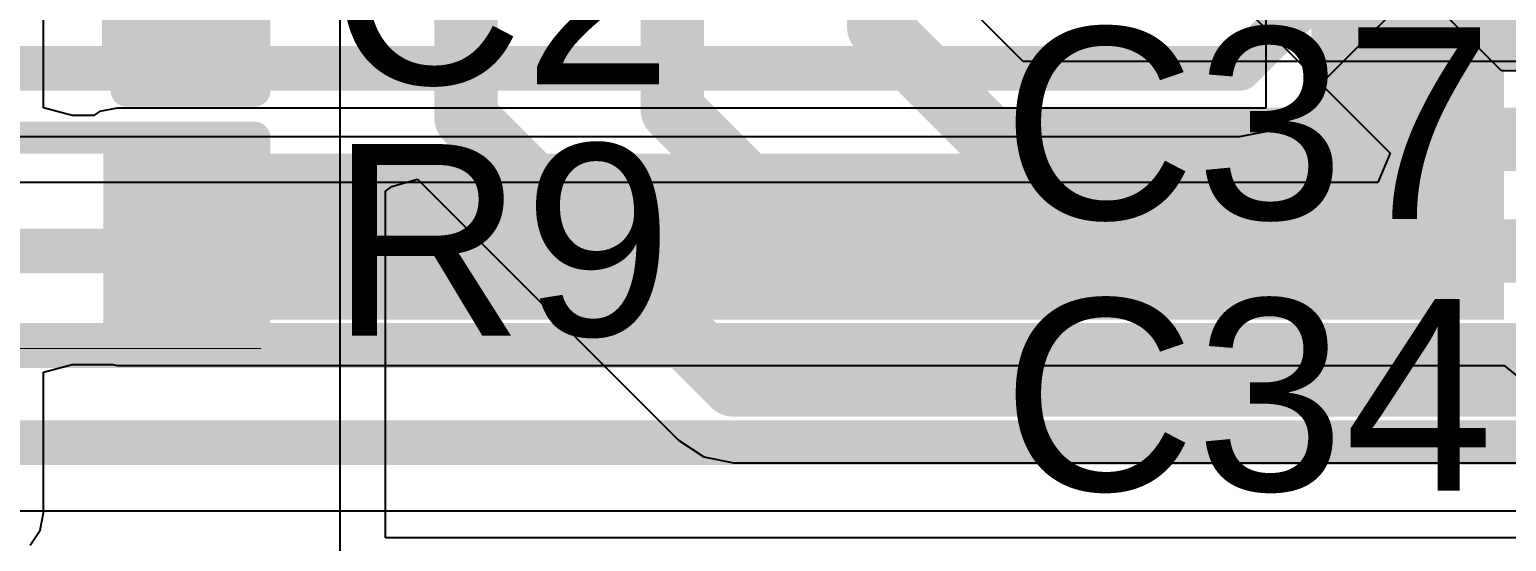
# Model space of a CAD drawing. Header units: inches. Extents: x -3 to 488, y -11 to 93.
# Drawn here: x 75.49 to 81.36, y 8.48 to 10.51 of the extents above; entities that cross this region are included whole.
import ezdxf

# ---------------------------------------------------------------- set-up
doc = ezdxf.new("R2010")
doc.units = ezdxf.units.IN
for name, color, linetype in [('Bottom Layer', 5, 'Continuous'), ('Layer 1', 16, 'Continuous'), ('Layer 2', 76, 'Continuous'), ('Top Layer', 1, 'Continuous'), ('Top Overlay', 2, 'Continuous'), ('Top Paste', 8, 'Continuous'), ('Top Solder', 216, 'Continuous')]:
    doc.layers.add(name, color=color, linetype=linetype)
doc.styles.add('Arial', font='', dxfattribs={"height": 0.2})
doc.styles.get('Arial').set_extended_font_data('Arial')

msp = doc.modelspace()

# ---------------------------------------------------------------- hatches: boundary and pattern name
at = {"layer": 'Top Layer'}
for points in [[(80.5875, 10.3575), (82.3166, 10.3575), (82.3166, 11.4602), (80.5875, 11.4602)], [(80.5875, 9.3605), (81.3529, 9.3605), (81.3529, 11.4602), (80.5875, 11.4602)], [(75.8411, 10.3605), (75.8411, 10.9955), (76.2983, 10.9955), (76.2983, 10.3605)], [(75.8411, 9.3605), (81.3529, 9.3605), (81.3529, 10.0209), (75.8411, 10.0209)], [(75.8411, 9.3605), (75.8411, 9.9955), (76.2983, 9.9955), (76.2983, 9.3605)]]:
    msp.add_hatch(color=1, dxfattribs=at).paths.add_polyline_path(points)
at = {"layer": 'Top Paste'}
for points in [[(75.8411, 10.3605), (75.8411, 10.9955), (76.2983, 10.9955), (76.2983, 10.3605)], [(75.8411, 9.3605), (75.8411, 9.9955), (76.2983, 9.9955), (76.2983, 9.3605)]]:
    msp.add_hatch(color=8, dxfattribs=at).paths.add_polyline_path(points)
at = {"layer": 'Top Solder'}
for points in [[(75.7811, 10.3005), (75.7811, 11.0555), (76.3583, 11.0555), (76.3583, 10.3005)], [(75.7861, 9.3055), (75.7861, 10.0505), (76.3533, 10.0505), (76.3533, 9.3055)]]:
    msp.add_hatch(color=216, dxfattribs=at).paths.add_polyline_path(points)

# ---------------------------------------------------------------- linework, layer by layer
at = {"layer": 'Bottom Layer'}
for p, q in [((80.494, 10.1682), (81.0598, 10.734)), ((80.4058, 10.1093), (80.494, 10.1682)), ((80.3017, 10.0886), (80.4058, 10.1093)), ((72.793, 10.0886), (80.3017, 10.0886))]:
    msp.add_line(p, q, dxfattribs=at)
for points in [[(80.3017, 10.3605, 0.1778, 0.1778, 0), (80.8675, 10.9263, 0.1778, 0.1778, 0)], [(72.3892, 10.3605, 0.1778, 0.1778, 0), (80.3017, 10.3605, 0.1778, 0.1778, 0)]]:
    msp.add_lwpolyline(points, format="xyseb", dxfattribs=at)
msp.add_lwpolyline([(80.2573, 10.3605, 0.0889, 0.0889, 1), (80.3462, 10.3605, 0.0889, 0.0889, 1)], format="xyseb", close=True, dxfattribs=at)
msp.add_lwpolyline([(80.2573, 10.3605, 0.0889, 0.0889, 1), (80.3462, 10.3605, 0.0889, 0.0889, 1)], format="xyseb", close=True, dxfattribs=at)
at = {"layer": 'Layer 1'}
for p, q in [((81.3427, 10.3501), (79.7052, 11.9876)), ((79.3597, 11.564), (80.9, 10.0236)), ((87.0442, 10.3501), (81.3427, 10.3501)), ((80.9, 10.0236), (80.8514, 9.9063)), ((80.8514, 9.9063), (72.7903, 9.9063)), ((71.2088, 8.6005), (86.5888, 8.6005))]:
    msp.add_line(p, q, dxfattribs=at)
for points in [[(79.2274, 12.0808, 0.1778, 0.1778, 0), (81.23, 10.0782, 0.1778, 0.1778, 0)], [(81.23, 10.0782, 0.1778, 0.1778, 0), (87.1568, 10.0782, 0.1778, 0.1778, 0)], [(71.4525, 9.6344, 0.1778, 0.1778, 0), (97.4064, 9.6344, 0.1778, 0.1778, 0)], [(71.3257, 9.2583, 0.1778, 0.1778, 0), (97.8318, 9.2583, 0.1778, 0.1778, 0)], [(71.2088, 8.8724, 0.1778, 0.1778, 0), (97.9487, 8.8724, 0.1778, 0.1778, 0)]]:
    msp.add_lwpolyline(points, format="xyseb", dxfattribs=at)
msp.add_lwpolyline([(81.1856, 10.0782, 0.0889, 0.0889, 1), (81.2745, 10.0782, 0.0889, 0.0889, 1)], format="xyseb", close=True, dxfattribs=at)
msp.add_lwpolyline([(81.1856, 10.0782, 0.0889, 0.0889, 1), (81.2745, 10.0782, 0.0889, 0.0889, 1)], format="xyseb", close=True, dxfattribs=at)
at = {"layer": 'Layer 2'}
for p, q in [((76.7262, 11.6442), (76.7262, 9.8723)), ((79.4421, 10.3877), (79.177, 10.6528)), ((87.9875, 10.3877), (79.4421, 10.3877)), ((76.9326, 9.8906), (77.0345, 9.92)), ((77.0345, 9.92), (78.0723, 8.8821)), ((76.7262, 9.8723), (76.7262, 8.3119)), ((76.9075, 9.8723), (76.9326, 9.8906)), ((76.9075, 8.4932), (76.9075, 9.8723)), ((78.0723, 8.8821), (78.1727, 8.8151)), ((78.1727, 8.8151), (78.2911, 8.7915)), ((78.2911, 8.7915), (78.2911, 8.7915)), ((78.2911, 8.7915), (93.0769, 8.7915)), ((86.3336, 8.4932), (76.9075, 8.4932))]:
    msp.add_line(p, q, dxfattribs=at)
for points in [[(77.2274, 10.1647, 0.2515, 0.2515, 0), (77.2274, 11.1225, 0.2515, 0.2515, 0)], [(78.0475, 10.1949, 0.2515, 0.2515, 0), (78.0475, 11.1225, 0.2515, 0.2515, 0)], [(78.8675, 10.5246, 0.2515, 0.2515, 0), (78.8675, 11.1225, 0.2515, 0.2515, 0)], [(78.8675, 10.5246, 0.2515, 0.2515, 0), (79.3139, 10.0782, 0.2515, 0.2515, 0)], [(77.2274, 10.1647, 0.2515, 0.2515, 0), (78.2911, 9.101, 0.2515, 0.2515, 0)], [(78.0475, 10.1949, 0.2515, 0.2515, 0), (78.608, 9.6344, 0.2515, 0.2515, 0)], [(79.3139, 10.0782, 0.2515, 0.2515, 0), (88.6479, 10.0782, 0.2515, 0.2515, 0)], [(78.608, 9.6344, 0.2515, 0.2515, 0), (88.8111, 9.6344, 0.2515, 0.2515, 0)], [(78.2911, 9.101, 0.2515, 0.2515, 0), (93.0769, 9.101, 0.2515, 0.2515, 0)]]:
    msp.add_lwpolyline(points, format="xyseb", dxfattribs=at)
for points in [[(78.8047, 10.5246, 0.1257, 0.1257, 1), (78.9304, 10.5246, 0.1257, 0.1257, 1)], [(78.8047, 10.5246, 0.1257, 0.1257, 1), (78.9304, 10.5246, 0.1257, 0.1257, 1)], [(77.1645, 10.1647, 0.1257, 0.1257, 1), (77.2903, 10.1647, 0.1257, 0.1257, 1)], [(77.1645, 10.1647, 0.1257, 0.1257, 1), (77.2903, 10.1647, 0.1257, 0.1257, 1)], [(77.9846, 10.1949, 0.1257, 0.1257, 1), (78.1103, 10.1949, 0.1257, 0.1257, 1)], [(77.9846, 10.1949, 0.1257, 0.1257, 1), (78.1103, 10.1949, 0.1257, 0.1257, 1)], [(79.251, 10.0782, 0.1257, 0.1257, 1), (79.3768, 10.0782, 0.1257, 0.1257, 1)], [(79.251, 10.0782, 0.1257, 0.1257, 1), (79.3768, 10.0782, 0.1257, 0.1257, 1)], [(78.5452, 9.6344, 0.1257, 0.1257, 1), (78.6709, 9.6344, 0.1257, 0.1257, 1)], [(78.5452, 9.6344, 0.1257, 0.1257, 1), (78.6709, 9.6344, 0.1257, 0.1257, 1)], [(78.2283, 9.101, 0.1257, 0.1257, 1), (78.354, 9.101, 0.1257, 0.1257, 1)], [(78.2283, 9.101, 0.1257, 0.1257, 1), (78.354, 9.101, 0.1257, 0.1257, 1)]]:
    msp.add_lwpolyline(points, format="xyseb", close=True, dxfattribs=at)
at = {"layer": 'Top Layer'}
for p, q in [((75.5487, 10.2033), (75.5487, 12.61)), ((80.4062, 11.4602), (80.4062, 10.2022)), ((75.6633, 10.1733), (75.5487, 10.2033)), ((75.6757, 10.1733), (75.6633, 10.1733)), ((75.7491, 10.1733), (75.6757, 10.1733)), ((75.7717, 10.1884), (75.7491, 10.1733)), ((75.8411, 10.2022), (75.7717, 10.1884)), ((80.4062, 10.2022), (75.8411, 10.2022)), ((75.5487, 9.1527), (75.6633, 9.1827)), ((75.6633, 9.1827), (75.6757, 9.1827)), ((75.6757, 9.1827), (75.8236, 9.1827)), ((75.8236, 9.1827), (75.8411, 9.1792)), ((75.8411, 9.1792), (81.3529, 9.1792)), ((81.3529, 9.1792), (81.4114, 9.1312)), ((75.5487, 8.593), (75.5487, 9.1527)), ((75.5349, 8.5236), (75.5487, 8.593)), ((75.4956, 8.4648), (75.5349, 8.5236))]:
    msp.add_line(p, q, dxfattribs=at)
at = {"layer": 'Top Overlay'}
for points in [[(76.3872, 10.2716, 0.127, 0.127, 0), (76.3872, 11.0844, 0.127, 0.127, 0)], [(75.8792, 10.2716, 0.127, 0.127, 0), (76.3872, 10.2716, 0.127, 0.127, 0)], [(74.8124, 10.0844, 0.127, 0.127, 0), (76.3872, 10.0844, 0.127, 0.127, 0)], [(76.3872, 9.2716, 0.127, 0.127, 0), (76.3872, 10.0844, 0.127, 0.127, 0)], [(74.8124, 9.2716, 0.127, 0.127, 0), (76.3872, 9.2716, 0.127, 0.127, 0)], [(74.787, 9.2462, 0.00323, 0.00323, 0), (76.4126, 9.2462, 0.00323, 0.00323, 0)]]:
    msp.add_lwpolyline(points, format="xyseb", dxfattribs=at)
for points in [[(75.8474, 10.2716, 0.0635, 0.0635, 1), (75.9109, 10.2716, 0.0635, 0.0635, 1)], [(76.3554, 10.2716, 0.0635, 0.0635, 1), (76.4189, 10.2716, 0.0635, 0.0635, 1)], [(76.3554, 10.2716, 0.0635, 0.0635, 1), (76.4189, 10.2716, 0.0635, 0.0635, 1)], [(76.3554, 10.0844, 0.0635, 0.0635, 1), (76.4189, 10.0844, 0.0635, 0.0635, 1)], [(76.3554, 10.0844, 0.0635, 0.0635, 1), (76.4189, 10.0844, 0.0635, 0.0635, 1)], [(76.3554, 9.2716, 0.0635, 0.0635, 1), (76.4189, 9.2716, 0.0635, 0.0635, 1)], [(76.3554, 9.2716, 0.0635, 0.0635, 1), (76.4189, 9.2716, 0.0635, 0.0635, 1)], [(76.4118, 9.2462, 0.00161, 0.00161, 1), (76.4134, 9.2462, 0.00161, 0.00161, 1)]]:
    msp.add_lwpolyline(points, format="xyseb", close=True, dxfattribs=at)

# ---------------------------------------------------------------- texts
at = {"layer": 'Top Overlay', "style": 'Arial'}
for s, p in [('C2', (76.6874, 10.2973)), ('C37', (79.3581, 9.7607)), ('R9', (76.6874, 9.2971)), ('C34', (79.3581, 8.6813))]:
    msp.add_text(s, height=0.762, dxfattribs=at).set_placement(p)

doc.saveas('drawing.dxf')
